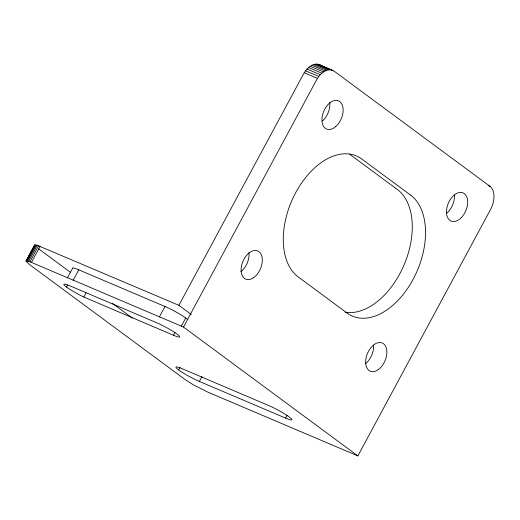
<?xml version="1.0" encoding="UTF-8"?>
<svg xmlns="http://www.w3.org/2000/svg" width="520" height="520" viewBox="0 0 520 520"><rect width="100%" height="100%" fill="white"/><g stroke="black" fill="none" stroke-linecap="round" stroke-linejoin="round"><path stroke-width="0.78" d="M178.893 305.331L304.219 72.728C307.353 67.743 313.45 62.192 319.748 64.811L334.288 71.266L489.97 186.316A18.532 11.512 -67 0 1 490.653 209.3L357.864 455.916L207.558 391.996L193.33 384.82L184.958 379.45L29.27 264.401L26 261.183L34.658 245.102L37.264 245.284L178.893 305.331L191.302 314.502M26 261.183L34.879 244.9M26.455 260.845L34.658 245.102M26.221 260.988L26.735 260.949L35.393 244.868M26.735 260.949L27.534 261.079L36.192 244.992M27.534 261.079L28.6 261.365L37.264 245.284M28.6 261.365L29.92 261.814L38.578 245.733M29.92 261.814L31.46 262.405L40.118 246.324M67.438 277.829L72.709 268.041M66.541 287.086L67.672 284.986M73.145 280.332L78.793 269.847L164.996 306.507A16.855 1.937 28.3 0 1 187.519 319.469M83.824 297.031L173.466 335.244A16.855 1.937 28.3 0 0 177.06 334.087A16.855 1.937 28.3 0 0 156.338 322.589L70.135 285.928A16.855 1.937 28.3 0 0 65.526 286.306A16.855 1.937 28.3 0 0 83.824 297.031L86.08 292.838M159.354 316.992L164.996 306.507M173.466 335.244L174.974 332.449M181.201 326.397L185.718 318.006M357.864 455.916L183.495 327.061L316.284 80.444C319.3 74.62 325.812 67.639 333.008 70.454M178.633 369.922A16.855 1.937 28.3 0 1 182.228 368.765L268.431 405.425A16.855 1.937 28.3 0 1 289.153 416.923A16.855 1.937 28.3 0 1 285.558 418.08L199.355 381.42A16.855 1.937 28.3 0 1 178.633 369.922L180.141 367.126M199.355 381.42L201.988 376.526M285.558 418.08L287.066 415.285M31.46 262.405L183.495 327.061M318.331 64.298L331.591 69.934M316.81 64.084L330.07 69.725M315.211 64.188L328.471 69.823M313.553 64.591L326.814 70.233M311.877 65.299L325.143 70.941M310.213 66.3L323.472 71.936M308.581 67.561L321.847 73.203M307.021 69.076L320.281 74.718M305.558 70.811L318.819 76.453M304.219 72.728L317.48 78.37M488.501 185.692L489.97 186.316M319.748 64.811L321.048 65.773M349.746 154.303L397.332 189.462A67.425 41.88 -67 0 1 404.144 264.758A67.425 41.88 -67 0 1 345.215 312.228M38.681 248.859L70.577 272.428M112.242 303.212L132.418 318.123M72.547 268.534A16.855 1.937 28.3 0 1 78.793 269.847M329.778 102.505A15.327 9.516 -67 0 1 322.406 120.978M248.963 252.707A15.327 9.516 -67 0 1 240.962 271.596M373.549 345.091A15.327 9.516 -67 0 1 365.241 363.838M454.376 195A15.327 9.516 -67 0 1 446.589 213.323M410.592 195.104L361.706 158.977A67.425 41.88 -67 0 0 295.704 192.641A67.425 41.88 -67 0 0 298.2 276.919L347.087 313.047A67.425 41.88 -67 0 0 413.088 279.389A67.425 41.88 -67 0 0 410.592 195.104M335.666 126.62A15.327 9.516 -67 0 0 339.749 101.537A15.327 9.516 -67 0 0 322.186 116.656A15.327 9.516 -67 0 0 335.666 126.62M253.682 277.635A15.327 9.516 -67 0 0 259.753 252.375A15.327 9.516 -67 0 0 241.69 265.135A15.327 9.516 -67 0 0 253.682 277.635M378.508 369.479A15.327 9.516 -67 0 0 384.118 344.234A15.327 9.516 -67 0 0 366.145 357.559A15.327 9.516 -67 0 0 378.508 369.479M461.422 217.516A15.327 9.516 -67 0 0 463.3 192.978A15.327 9.516 -67 0 0 446.524 210.444A15.327 9.516 -67 0 0 461.422 217.516"/></g></svg>
